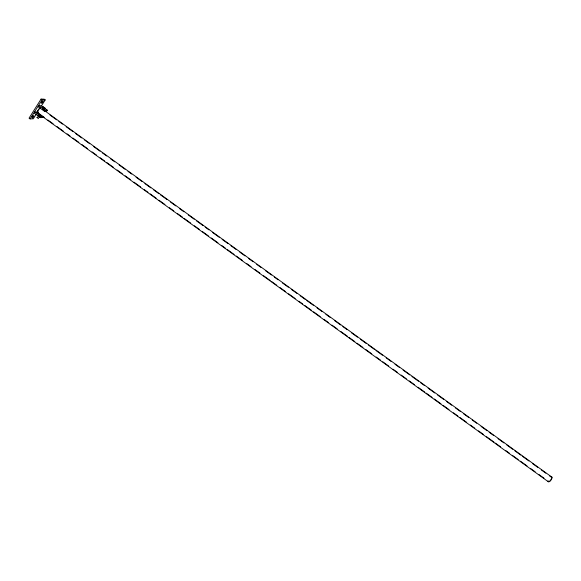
<?xml version="1.0" encoding="UTF-8"?>
<svg xmlns="http://www.w3.org/2000/svg" width="581" height="581" viewBox="0 0 581 581"><rect width="100%" height="100%" fill="white"/><g stroke="black" fill="none" stroke-linecap="round" stroke-linejoin="round"><path stroke-width="0.87" d="M41.404 105.96L45.209 99.917L44.171 99.162L41.048 99.097L29.05 118.154L30.096 118.909L33.306 118.793L36.16 114.261M30.096 118.909L42.101 99.859L45.209 99.917M34.875 112.046L34.206 113.099L40.488 117.631L42.718 117.558L43.379 116.512L41.157 116.578L34.875 112.046L37.14 112.002M43.212 107.165L43.067 106.766L45.245 108.342L41.113 105.706L38.869 105.698L38.201 106.759L44.497 111.305L46.698 111.269L47.366 110.223L44.584 108.211M37.111 112.75L38.07 111.24M40.488 117.631L41.157 116.578M44.497 111.305L45.165 110.245L47.366 110.223M38.099 116.106L39.13 116.955M43.248 107.95L42.863 107.892L43.386 108.349M43.51 107.95L42.573 107.558L44.744 109.134L44.599 108.734M43.466 109.86L42.682 109.402M43.343 108.349L44.388 108.872L43.924 108.342M38.869 105.698L45.165 110.245M45.049 111.015L551.943 477.168M49.995 115.053L56.618 119.839M58.826 121.429L62.501 124.087M66.183 126.745L72.807 131.524M75.748 133.652L81.63 137.9M84.572 140.028L89.721 143.747M93.403 146.405L100.019 151.183M102.227 152.781L106.643 155.969M110.325 158.628L114.733 161.816M119.149 165.004L125.031 169.253M127.98 171.38L131.655 174.031M136.07 177.22L141.953 181.475M144.894 183.596L150.784 187.852M153.725 189.972L158.874 193.698M160.349 194.758L166.965 199.537M170.647 202.195L175.796 205.914M179.471 208.572L183.886 211.76M188.302 214.948L194.185 219.204M196.393 220.795L203.016 225.581M205.216 227.171L208.899 229.829M212.573 232.487L219.197 237.266M222.138 239.394L228.028 243.642M230.969 245.77L236.118 249.489M239.793 252.147L244.942 255.865M248.624 258.523L253.04 261.711M256.715 264.37L261.13 267.558M265.546 270.746L271.429 274.995M274.37 277.122L278.052 279.781M282.46 282.969L288.35 287.217M291.292 289.345L297.174 293.594M300.116 295.722L305.265 299.44M306.739 300.5L313.362 305.286M317.037 307.937L322.186 311.663M325.868 314.314L330.277 317.502M334.692 320.69L340.582 324.946M342.783 326.537L347.198 329.725M351.614 332.913L357.497 337.169M360.445 339.289L366.328 343.545M368.536 345.136L374.418 349.384M375.892 350.452L382.509 355.231M386.191 357.889L391.34 361.607M395.015 364.265L399.43 367.453M403.112 370.112L409.728 374.89M411.936 376.488L418.56 381.267M420.767 382.864L424.442 385.523M428.124 388.173L434.741 392.959M437.682 395.087L443.572 399.336M446.513 401.464L451.662 405.182M455.337 407.84L460.493 411.559M463.435 413.679L468.584 417.405M472.259 420.056L476.674 423.244M481.09 426.432L486.972 430.688M489.18 432.279L493.596 435.467M498.011 438.655L503.894 442.911M506.835 445.031L512.718 449.287M514.926 450.878L520.816 455.126M522.283 456.194L528.906 460.973M532.581 463.631L537.73 467.349M541.412 470.007L545.828 473.195M549.503 475.854L551.71 477.444A2.615 0.973 -54.2 0 1 550.497 480.4A2.615 0.973 -54.2 0 1 548.391 481.351M37.627 112.598L44.25 117.384M47.925 120.035L53.082 123.76M56.756 126.411L63.38 131.197M67.062 133.855L70.003 135.976M72.952 138.104L78.842 142.352M81.783 144.48L87.673 148.729M92.088 151.917L96.504 155.105M100.179 157.763L104.595 160.952M106.802 162.542L113.426 167.328M117.108 169.986L122.264 173.704M125.206 175.825L130.355 179.551M134.037 182.202L140.66 186.988M144.342 189.646L148.017 192.304M150.225 193.894L156.115 198.143M159.056 200.271L164.946 204.519M169.361 207.707L173.777 210.896M177.459 213.554L182.608 217.272M184.083 218.333L190.706 223.119M194.388 225.777L199.537 229.495M202.478 231.616L208.368 235.871M211.317 237.992L217.94 242.778M221.615 245.436L225.297 248.094M227.505 249.685L234.128 254.463M236.336 256.061L242.226 260.31M246.642 263.498L251.057 266.686M254.739 269.344L259.889 273.063M263.571 275.721L270.194 280.5M271.661 281.567L276.817 285.286M279.759 287.406L285.649 291.662M288.59 293.783L295.213 298.569M298.895 301.227L302.578 303.885M304.785 305.475L311.409 310.254M313.617 311.852L320.24 316.63M323.915 319.289L328.33 322.477M332.012 325.135L337.162 328.853M340.844 331.511L347.467 336.29M348.941 337.358L354.831 341.606M357.039 343.204L362.922 347.453M365.87 349.573L371.753 353.829M376.168 357.017L380.584 360.205M382.792 361.796L388.682 366.045M393.097 369.233L397.513 372.421M401.195 375.079L406.344 378.797M409.293 380.925L414.442 384.644M418.124 387.302L424.747 392.081M426.214 393.148L432.104 397.397M434.312 398.994L440.935 403.773M443.143 405.364L449.033 409.62M453.449 412.808L457.864 415.996M460.072 417.586L466.696 422.372M470.378 425.023L474.793 428.212M478.475 430.87L483.624 434.588M486.566 436.716L493.93 442.032M495.397 443.092L500.553 446.811M505.702 450.529L509.384 453.187M512.326 455.315L518.216 459.564M520.423 461.154L527.047 465.94M530.729 468.598L535.145 471.787M538.819 474.445L543.976 478.163M37.424 112.917L548.152 481.627M38.055 115.329L39.138 116.113M41.048 99.097L42.101 99.859M39.45 116.883L39.588 117.282L37.416 115.721M38.288 112.293A2.687 0.784 -54.2 0 1 37.337 112.307A2.687 0.784 -54.2 0 1 38.077 110.383M38.905 109.264A2.687 0.784 -54.2 0 1 39.769 108.444M551.434 476.899A2.985 1.104 -54.2 0 1 551.659 478.838A2.985 1.104 -54.2 0 1 549.219 481.707A2.985 1.104 -54.2 0 1 548.159 480.756M38.186 112.561A3.072 0.893 -54.2 0 1 37.562 111.044A3.072 0.893 -54.2 0 1 40.634 107.826M41.774 101.254A1.402 0.414 -54.3 0 1 41.338 101.835M32.492 115.982A1.394 0.407 -54 0 1 32.057 116.563M38.353 118.197L36.995 117.427L38.353 118.197M40.452 115.118L38.876 114.21L40.452 115.118M32.652 117.747A1.394 0.407 -54 0 0 33.909 115.742A1.394 0.407 -54 0 0 32.529 116.766A1.394 0.407 -54 0 0 32.652 117.747M41.934 103.019A1.402 0.414 -54.3 0 0 43.212 101A1.402 0.414 -54.3 0 0 41.839 101.995A1.402 0.414 -54.3 0 0 41.934 103.019"/></g></svg>
